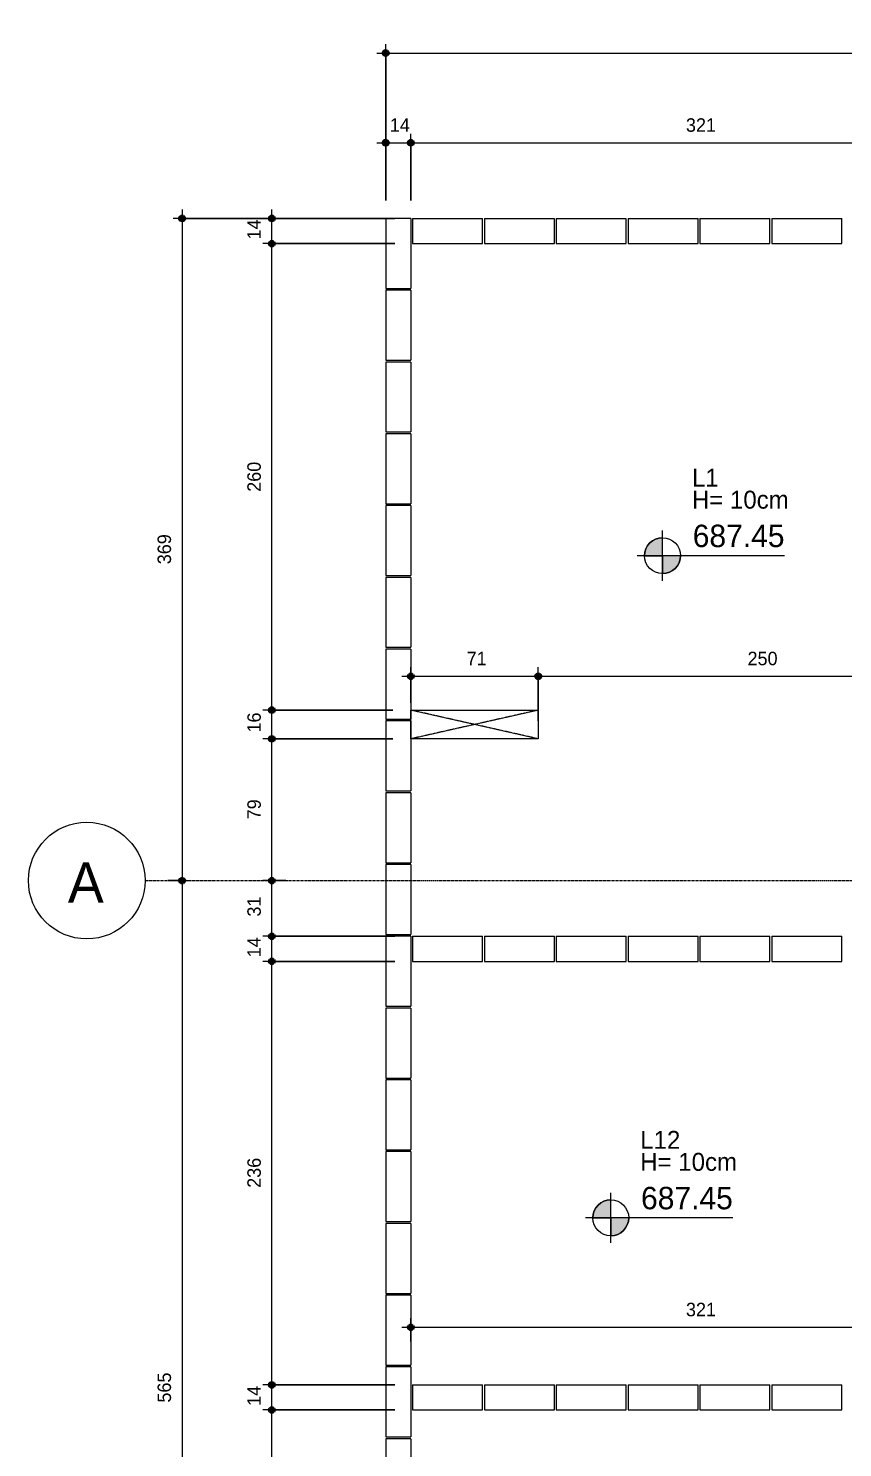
# Model space of a CAD drawing. Header units: centimetres. Extents: x 1490 to 17671, y -2277 to 8860.
# Drawn here: x 6910 to 7364, y 119 to 910 of the extents above; entities that cross this region are included whole.
import ezdxf

# ---------------------------------------------------------------- set-up
doc = ezdxf.new("R2010")
doc.units = ezdxf.units.CM
doc.linetypes.add('Linha de eixo', pattern=[2.2225, 1.27, -0.3175, 0.3175, -0.3175])
doc.linetypes.add('Projeção', pattern=[0.396875, 0.238125, -0.15875])
doc.layers.add('A-ANNO-DIMS-1', color=1, linetype='Continuous', lineweight=9, true_color=0xff0000)
doc.layers.add('A-DETL-GENF-4', color=251, linetype='Continuous', lineweight=9, true_color=0x515151)
for name, color, linetype, lineweight in [('A-ANNO-DIMS-50', 7, 'Continuous', 9), ('A-DETL-THIN', 7, 'Continuous', 9), ('A-FLOR-OVHD', 7, 'Projeção', 9), ('G-ANNO-TEXT', 7, 'Continuous', 9), ('S-BEAM', 7, 'Continuous', 9), ('S-BEAM-1', 7, 'Continuous', 13), ('S-GRID-1', 7, 'Linha de eixo', 9), ('S-GRID-IDEN', 7, 'Continuous', 9)]:
    doc.layers.add(name, color=color, linetype=linetype, lineweight=lineweight)
doc.styles.add('Bahnschrift_2', font='', dxfattribs={"height": 12.5})
doc.styles.add('Bahnschrift_6', font='', dxfattribs={"height": 22.5})
doc.styles.add('Bahnschrift_7', font='', dxfattribs={"height": 10})
doc.styles.add('Bahnschrift_8', font='', dxfattribs={"height": 7.5})
doc.styles.get('Bahnschrift_2').set_extended_font_data('Bahnschrift')
doc.styles.get('Bahnschrift_6').set_extended_font_data('Bahnschrift')
doc.styles.get('Bahnschrift_7').set_extended_font_data('Bahnschrift')
doc.styles.get('Bahnschrift_8').set_extended_font_data('Bahnschrift')
doc.dimstyles.new('Linear_-_2_mm_Arial', dxfattribs={"dimscale": 30.48, "dimtxt": 8.33133, "dimasz": 0.393701, "dimexe": 0.164042, "dimexo": 0.328084, "dimgap": 0.131234, "dimtad": 1, "dimdec": 0, "dimzin": 0, "dimdsep": 46, "dimtxsty": 'Bahnschrift_8', "dimblk1": 'DOTSMALL', "dimblk2": 'DOTSMALL', "dimsah": 1, "dimcen": 0.09, "dimdle": 0.164042, "dimazin": 0, "dimtfac": 1, "dimtdec": 4, "dimtix": 1, "dimtmove": 0, "dimatfit": 3, "dimfxl": 1, "dimtvp": 1, "dimtolj": 1, "dimtzin": 0, "dimarcsym": 2})

# ---------------------------------------------------------------- blocks, each defined once
blk = doc.blocks.new('LEONE - BLOCO CANALETA 14X39X2 - LEONE - BLOCO CANALETA 14X39X19 2-2460880-FORMA DA COBERTURA')
at = {"layer": 'S-BEAM-1'}
for p, q in [((-19.5, 7), (19.5, 7)), ((-19.5, 7), (-19.5, -7)), ((19.5, -7), (19.5, 7)), ((-19.5, -7), (19.5, -7))]:
    blk.add_line(p, q, dxfattribs=at)
blk = doc.blocks.new('LEONE - BLOCO CANALETA 14X39X1 - LEONE - BLOCO CANALETA 14X39X19 2-2276005-FORMA DA COBERTURA')
at = {"layer": 'S-BEAM-1'}
for p, q in [((-19.5, 7), (19.5, 7)), ((-19.5, 7), (-19.5, -7)), ((19.5, -7), (19.5, 7)), ((-19.5, -7), (19.5, -7))]:
    blk.add_line(p, q, dxfattribs=at)
blk = doc.blocks.new('Eixo - M_Cabeça da grade - Círculo-45800-FORMA DA COBERTURA')
at = {"layer": 'S-GRID-IDEN'}
blk.add_circle((0, 0), 0.65, dxfattribs=at)
blk = doc.blocks.new('DIMBLOCK1-FORMA DA COBERTURA')
at = {"layer": 'A-ANNO-DIMS-50', "lineweight": 35, "true_color": 0xff0000}
h = blk.add_hatch(color=1, dxfattribs=at)
edge = h.paths.add_edge_path()
edge.add_arc((7109.29, 896.4), 1.5, 0, 360)
h = blk.add_hatch(color=1, dxfattribs=at)
edge = h.paths.add_edge_path()
edge.add_arc((8039.29, 896.4), 1.5, 0, 360)
at = {"layer": 'A-ANNO-DIMS-50', "color": 1, "true_color": 0xff0000}
for p, q in [((7104.29, 896.4), (8039.29, 896.4)), ((7109.29, 814.24), (7109.29, 901.4)), ((7109.29, 896.4), (7109.29, 814.24)), ((8039.29, 888.52), (8039.29, 901.4)), ((8039.29, 896.4), (8039.29, 888.52))]:
    blk.add_line(p, q, dxfattribs=at)
at = {"layer": 'A-ANNO-DIMS-50', "color": 1, "lineweight": 35, "true_color": 0xff0000}
for centre in [(7109.29, 896.4), (8039.29, 896.4)]:
    blk.add_circle(centre, 1.5, dxfattribs=at)
at = {"layer": 'A-ANNO-DIMS-50', "color": 0, "insert": (7565.9, 910.04), "char_height": 7.5, "width": 20.1467, "attachment_point": 1, "line_spacing_factor": 1.009858, "style": 'Bahnschrift_8'}
blk.add_mtext('930', dxfattribs=at)
blk = doc.blocks.new('_DotSmall')
at = {"color": 0, "linetype": 'ByBlock', "const_width": 0.5}
blk.add_lwpolyline([(-0.0625, 0, 1), (0.0625, 0, 1)], format="xyb", close=True, dxfattribs=at)
blk = doc.blocks.new('DIMBLOCK4-FORMA DA COBERTURA')
at = {"layer": 'A-ANNO-DIMS-50', "lineweight": 35, "true_color": 0xff0000}
h = blk.add_hatch(color=1, dxfattribs=at)
edge = h.paths.add_edge_path()
edge.add_arc((7109.29, 846.4), 1.5, 0, 360)
h = blk.add_hatch(color=1, dxfattribs=at)
edge = h.paths.add_edge_path()
edge.add_arc((7123.29, 846.4), 1.5, 0, 360)
at = {"layer": 'A-ANNO-DIMS-50', "color": 1, "true_color": 0xff0000}
for p, q in [((7104.29, 846.4), (7123.29, 846.4)), ((7109.29, 814.24), (7109.29, 851.4)), ((7109.29, 846.4), (7109.29, 814.24)), ((7123.29, 814.24), (7123.29, 851.4)), ((7123.29, 846.4), (7123.29, 814.24))]:
    blk.add_line(p, q, dxfattribs=at)
at = {"layer": 'A-ANNO-DIMS-50', "color": 1, "lineweight": 35, "true_color": 0xff0000}
for centre in [(7109.29, 846.4), (7123.29, 846.4)]:
    blk.add_circle(centre, 1.5, dxfattribs=at)
at = {"layer": 'A-ANNO-DIMS-50', "color": 0, "insert": (7111.56, 860.04), "char_height": 7.5, "width": 11.3609, "attachment_point": 1, "line_spacing_factor": 1.009858, "style": 'Bahnschrift_8'}
blk.add_mtext('14', dxfattribs=at)
blk = doc.blocks.new('DIMBLOCK5-FORMA DA COBERTURA')
at = {"layer": 'A-ANNO-DIMS-50', "lineweight": 35, "true_color": 0xff0000}
h = blk.add_hatch(color=1, dxfattribs=at)
edge = h.paths.add_edge_path()
edge.add_arc((7123.29, 846.4), 1.5, 0, 360)
h = blk.add_hatch(color=1, dxfattribs=at)
edge = h.paths.add_edge_path()
edge.add_arc((7444.29, 846.4), 1.5, 0, 360)
at = {"layer": 'A-ANNO-DIMS-50', "color": 1, "true_color": 0xff0000}
for p, q in [((7123.29, 814.24), (7123.29, 851.4)), ((7123.29, 846.4), (7444.29, 846.4)), ((7123.29, 846.4), (7123.29, 814.24)), ((7444.29, 799.24), (7444.29, 851.4)), ((7444.29, 846.4), (7444.29, 799.24))]:
    blk.add_line(p, q, dxfattribs=at)
at = {"layer": 'A-ANNO-DIMS-50', "color": 1, "lineweight": 35, "true_color": 0xff0000}
for centre in [(7123.29, 846.4), (7444.29, 846.4)]:
    blk.add_circle(centre, 1.5, dxfattribs=at)
at = {"layer": 'A-ANNO-DIMS-50', "color": 0, "insert": (7276.53, 860.04), "char_height": 7.5, "width": 17.4201, "attachment_point": 1, "line_spacing_factor": 1.009858, "style": 'Bahnschrift_8'}
blk.add_mtext('321', dxfattribs=at)
blk = doc.blocks.new('DIMBLOCK43-FORMA DA COBERTURA')
at = {"layer": 'A-ANNO-DIMS-50', "lineweight": 35, "true_color": 0xff0000}
h = blk.add_hatch(color=1, dxfattribs=at)
edge = h.paths.add_edge_path()
edge.add_arc((7045.86, 140.24), 1.5, 0, 360)
h = blk.add_hatch(color=1, dxfattribs=at)
edge = h.paths.add_edge_path()
edge.add_arc((7045.86, -95.76), 1.5, 0, 360)
at = {"layer": 'A-ANNO-DIMS-50', "color": 1, "true_color": 0xff0000}
for p, q in [((7114.29, 140.24), (7040.86, 140.24)), ((7045.86, -95.76), (7045.86, 140.24)), ((7045.86, 140.24), (7114.29, 140.24)), ((7114.29, -95.76), (7040.86, -95.76)), ((7045.86, -95.76), (7114.29, -95.76))]:
    blk.add_line(p, q, dxfattribs=at)
at = {"layer": 'A-ANNO-DIMS-50', "color": 1, "lineweight": 35, "true_color": 0xff0000}
for centre in [(7045.86, 140.24), (7045.86, -95.76)]:
    blk.add_circle(centre, 1.5, dxfattribs=at)
at = {"layer": 'A-ANNO-DIMS-50', "color": 0, "insert": (7032.21, 14.04), "char_height": 7.5, "width": 19.6922, "attachment_point": 1, "rotation": 90, "line_spacing_factor": 1.009858, "style": 'Bahnschrift_8'}
blk.add_mtext('236', dxfattribs=at)
blk = doc.blocks.new('DIMBLOCK44-FORMA DA COBERTURA')
at = {"layer": 'A-ANNO-DIMS-50', "lineweight": 35, "true_color": 0xff0000}
h = blk.add_hatch(color=1, dxfattribs=at)
edge = h.paths.add_edge_path()
edge.add_arc((7045.86, 154.24), 1.5, 0, 360)
h = blk.add_hatch(color=1, dxfattribs=at)
edge = h.paths.add_edge_path()
edge.add_arc((7045.86, 140.24), 1.5, 0, 360)
at = {"layer": 'A-ANNO-DIMS-50', "color": 1, "true_color": 0xff0000}
for p, q in [((7114.29, 154.24), (7040.86, 154.24)), ((7045.86, 140.24), (7045.86, 154.24)), ((7045.86, 154.24), (7114.29, 154.24)), ((7114.29, 140.24), (7040.86, 140.24)), ((7045.86, 140.24), (7114.29, 140.24))]:
    blk.add_line(p, q, dxfattribs=at)
at = {"layer": 'A-ANNO-DIMS-50', "color": 1, "lineweight": 35, "true_color": 0xff0000}
for centre in [(7045.86, 154.24), (7045.86, 140.24)]:
    blk.add_circle(centre, 1.5, dxfattribs=at)
at = {"layer": 'A-ANNO-DIMS-50', "color": 0, "insert": (7032.21, 142.51), "char_height": 7.5, "width": 11.3609, "attachment_point": 1, "rotation": 90, "line_spacing_factor": 1.009858, "style": 'Bahnschrift_8'}
blk.add_mtext('14', dxfattribs=at)
blk = doc.blocks.new('DIMBLOCK45-FORMA DA COBERTURA')
at = {"layer": 'A-ANNO-DIMS-50', "lineweight": 35, "true_color": 0xff0000}
h = blk.add_hatch(color=1, dxfattribs=at)
edge = h.paths.add_edge_path()
edge.add_arc((7045.86, 390.24), 1.5, 0, 360)
h = blk.add_hatch(color=1, dxfattribs=at)
edge = h.paths.add_edge_path()
edge.add_arc((7045.86, 154.24), 1.5, 0, 360)
at = {"layer": 'A-ANNO-DIMS-50', "color": 1, "true_color": 0xff0000}
for p, q in [((7114.29, 390.24), (7040.86, 390.24)), ((7045.86, 154.24), (7045.86, 390.24)), ((7045.86, 390.24), (7114.29, 390.24)), ((7114.29, 154.24), (7040.86, 154.24)), ((7045.86, 154.24), (7114.29, 154.24))]:
    blk.add_line(p, q, dxfattribs=at)
at = {"layer": 'A-ANNO-DIMS-50', "color": 1, "lineweight": 35, "true_color": 0xff0000}
for centre in [(7045.86, 390.24), (7045.86, 154.24)]:
    blk.add_circle(centre, 1.5, dxfattribs=at)
at = {"layer": 'A-ANNO-DIMS-50', "color": 0, "insert": (7032.21, 264.04), "char_height": 7.5, "width": 19.6922, "attachment_point": 1, "rotation": 90, "line_spacing_factor": 1.009858, "style": 'Bahnschrift_8'}
blk.add_mtext('236', dxfattribs=at)
blk = doc.blocks.new('DIMBLOCK46-FORMA DA COBERTURA')
at = {"layer": 'A-ANNO-DIMS-50', "lineweight": 35, "true_color": 0xff0000}
h = blk.add_hatch(color=1, dxfattribs=at)
edge = h.paths.add_edge_path()
edge.add_arc((7045.86, 404.24), 1.5, 0, 360)
h = blk.add_hatch(color=1, dxfattribs=at)
edge = h.paths.add_edge_path()
edge.add_arc((7045.86, 390.24), 1.5, 0, 360)
at = {"layer": 'A-ANNO-DIMS-50', "color": 1, "true_color": 0xff0000}
for p, q in [((7114.29, 404.24), (7040.86, 404.24)), ((7045.86, 390.24), (7045.86, 404.24)), ((7045.86, 404.24), (7114.29, 404.24)), ((7114.29, 390.24), (7040.86, 390.24)), ((7045.86, 390.24), (7114.29, 390.24))]:
    blk.add_line(p, q, dxfattribs=at)
at = {"layer": 'A-ANNO-DIMS-50', "color": 1, "lineweight": 35, "true_color": 0xff0000}
for centre in [(7045.86, 404.24), (7045.86, 390.24)]:
    blk.add_circle(centre, 1.5, dxfattribs=at)
at = {"layer": 'A-ANNO-DIMS-50', "color": 0, "insert": (7032.21, 392.51), "char_height": 7.5, "width": 11.3609, "attachment_point": 1, "rotation": 90, "line_spacing_factor": 1.009858, "style": 'Bahnschrift_8'}
blk.add_mtext('14', dxfattribs=at)
blk = doc.blocks.new('DIMBLOCK47-FORMA DA COBERTURA')
at = {"layer": 'A-ANNO-DIMS-50', "lineweight": 35, "true_color": 0xff0000}
h = blk.add_hatch(color=1, dxfattribs=at)
edge = h.paths.add_edge_path()
edge.add_arc((7045.86, 435.24), 1.5, 0, 360)
h = blk.add_hatch(color=1, dxfattribs=at)
edge = h.paths.add_edge_path()
edge.add_arc((7045.86, 404.24), 1.5, 0, 360)
at = {"layer": 'A-ANNO-DIMS-50', "color": 1, "true_color": 0xff0000}
for p, q in [((7053.74, 435.24), (7040.86, 435.24)), ((7045.86, 404.24), (7045.86, 435.24)), ((7045.86, 435.24), (7053.74, 435.24)), ((7114.29, 404.24), (7040.86, 404.24)), ((7045.86, 404.24), (7114.29, 404.24))]:
    blk.add_line(p, q, dxfattribs=at)
at = {"layer": 'A-ANNO-DIMS-50', "color": 1, "lineweight": 35, "true_color": 0xff0000}
for centre in [(7045.86, 435.24), (7045.86, 404.24)]:
    blk.add_circle(centre, 1.5, dxfattribs=at)
at = {"layer": 'A-ANNO-DIMS-50', "color": 0, "insert": (7032.21, 415.2), "char_height": 7.5, "width": 10.9065, "attachment_point": 1, "rotation": 90, "line_spacing_factor": 1.009858, "style": 'Bahnschrift_8'}
blk.add_mtext('31', dxfattribs=at)
blk = doc.blocks.new('DIMBLOCK48-FORMA DA COBERTURA')
at = {"layer": 'A-ANNO-DIMS-50', "lineweight": 35, "true_color": 0xff0000}
h = blk.add_hatch(color=1, dxfattribs=at)
edge = h.paths.add_edge_path()
edge.add_arc((7045.86, 514.24), 1.5, 0, 360)
h = blk.add_hatch(color=1, dxfattribs=at)
edge = h.paths.add_edge_path()
edge.add_arc((7045.86, 435.24), 1.5, 0, 360)
at = {"layer": 'A-ANNO-DIMS-50', "color": 1, "true_color": 0xff0000}
for p, q in [((7113.29, 514.24), (7040.86, 514.24)), ((7045.86, 435.24), (7045.86, 514.24)), ((7045.86, 514.24), (7113.29, 514.24)), ((7053.74, 435.24), (7040.86, 435.24)), ((7045.86, 435.24), (7053.74, 435.24))]:
    blk.add_line(p, q, dxfattribs=at)
at = {"layer": 'A-ANNO-DIMS-50', "color": 1, "lineweight": 35, "true_color": 0xff0000}
for centre in [(7045.86, 514.24), (7045.86, 435.24)]:
    blk.add_circle(centre, 1.5, dxfattribs=at)
at = {"layer": 'A-ANNO-DIMS-50', "color": 0, "insert": (7032.21, 469.38), "char_height": 7.5, "width": 12.8757, "attachment_point": 1, "rotation": 90, "line_spacing_factor": 1.009858, "style": 'Bahnschrift_8'}
blk.add_mtext('79', dxfattribs=at)
blk = doc.blocks.new('DIMBLOCK49-FORMA DA COBERTURA')
at = {"layer": 'A-ANNO-DIMS-50', "lineweight": 35, "true_color": 0xff0000}
h = blk.add_hatch(color=1, dxfattribs=at)
edge = h.paths.add_edge_path()
edge.add_arc((7045.86, 530.24), 1.5, 0, 360)
h = blk.add_hatch(color=1, dxfattribs=at)
edge = h.paths.add_edge_path()
edge.add_arc((7045.86, 514.24), 1.5, 0, 360)
at = {"layer": 'A-ANNO-DIMS-50', "color": 1, "true_color": 0xff0000}
for p, q in [((7113.29, 530.24), (7040.86, 530.24)), ((7045.86, 514.24), (7045.86, 530.24)), ((7045.86, 530.24), (7113.29, 530.24)), ((7113.29, 514.24), (7040.86, 514.24)), ((7045.86, 514.24), (7113.29, 514.24))]:
    blk.add_line(p, q, dxfattribs=at)
at = {"layer": 'A-ANNO-DIMS-50', "color": 1, "lineweight": 35, "true_color": 0xff0000}
for centre in [(7045.86, 530.24), (7045.86, 514.24)]:
    blk.add_circle(centre, 1.5, dxfattribs=at)
at = {"layer": 'A-ANNO-DIMS-50', "color": 0, "insert": (7032.21, 517.76), "char_height": 7.5, "width": 10.755, "attachment_point": 1, "rotation": 90, "line_spacing_factor": 1.009858, "style": 'Bahnschrift_8'}
blk.add_mtext('16', dxfattribs=at)
blk = doc.blocks.new('DIMBLOCK50-FORMA DA COBERTURA')
at = {"layer": 'A-ANNO-DIMS-50', "lineweight": 35, "true_color": 0xff0000}
h = blk.add_hatch(color=1, dxfattribs=at)
edge = h.paths.add_edge_path()
edge.add_arc((7045.86, 790.24), 1.5, 0, 360)
h = blk.add_hatch(color=1, dxfattribs=at)
edge = h.paths.add_edge_path()
edge.add_arc((7045.86, 530.24), 1.5, 0, 360)
at = {"layer": 'A-ANNO-DIMS-50', "color": 1, "true_color": 0xff0000}
for p, q in [((7114.29, 790.24), (7040.86, 790.24)), ((7045.86, 530.24), (7045.86, 790.24)), ((7045.86, 790.24), (7114.29, 790.24)), ((7113.29, 530.24), (7040.86, 530.24)), ((7045.86, 530.24), (7113.29, 530.24))]:
    blk.add_line(p, q, dxfattribs=at)
at = {"layer": 'A-ANNO-DIMS-50', "color": 1, "lineweight": 35, "true_color": 0xff0000}
for centre in [(7045.86, 790.24), (7045.86, 530.24)]:
    blk.add_circle(centre, 1.5, dxfattribs=at)
at = {"layer": 'A-ANNO-DIMS-50', "color": 0, "insert": (7032.21, 651.91), "char_height": 7.5, "width": 19.9952, "attachment_point": 1, "rotation": 90, "line_spacing_factor": 1.009858, "style": 'Bahnschrift_8'}
blk.add_mtext('260', dxfattribs=at)
blk = doc.blocks.new('DIMBLOCK51-FORMA DA COBERTURA')
at = {"layer": 'A-ANNO-DIMS-50', "lineweight": 35, "true_color": 0xff0000}
h = blk.add_hatch(color=1, dxfattribs=at)
edge = h.paths.add_edge_path()
edge.add_arc((7045.86, 804.24), 1.5, 0, 360)
h = blk.add_hatch(color=1, dxfattribs=at)
edge = h.paths.add_edge_path()
edge.add_arc((7045.86, 790.24), 1.5, 0, 360)
at = {"layer": 'A-ANNO-DIMS-50', "color": 1, "true_color": 0xff0000}
for p, q in [((7045.86, 790.24), (7045.86, 809.24)), ((7114.29, 804.24), (7040.86, 804.24)), ((7045.86, 804.24), (7114.29, 804.24)), ((7114.29, 790.24), (7040.86, 790.24)), ((7045.86, 790.24), (7114.29, 790.24))]:
    blk.add_line(p, q, dxfattribs=at)
at = {"layer": 'A-ANNO-DIMS-50', "color": 1, "lineweight": 35, "true_color": 0xff0000}
for centre in [(7045.86, 804.24), (7045.86, 790.24)]:
    blk.add_circle(centre, 1.5, dxfattribs=at)
at = {"layer": 'A-ANNO-DIMS-50', "color": 0, "insert": (7032.21, 792.51), "char_height": 7.5, "width": 11.3609, "attachment_point": 1, "rotation": 90, "line_spacing_factor": 1.009858, "style": 'Bahnschrift_8'}
blk.add_mtext('14', dxfattribs=at)
blk = doc.blocks.new('DIMBLOCK52-FORMA DA COBERTURA')
at = {"layer": 'A-ANNO-DIMS-50', "lineweight": 35, "true_color": 0xff0000}
h = blk.add_hatch(color=1, dxfattribs=at)
edge = h.paths.add_edge_path()
edge.add_arc((6995.86, 804.24), 1.5, 0, 360)
h = blk.add_hatch(color=1, dxfattribs=at)
edge = h.paths.add_edge_path()
edge.add_arc((6995.86, 435.24), 1.5, 0, 360)
at = {"layer": 'A-ANNO-DIMS-50', "color": 1, "true_color": 0xff0000}
for p, q in [((6995.86, 809.24), (6995.86, 435.24)), ((7099.29, 804.24), (6990.86, 804.24)), ((6995.86, 804.24), (7099.29, 804.24)), ((6987.98, 435.24), (7000.86, 435.24)), ((6995.86, 435.24), (6987.98, 435.24))]:
    blk.add_line(p, q, dxfattribs=at)
at = {"layer": 'A-ANNO-DIMS-50', "color": 1, "lineweight": 35, "true_color": 0xff0000}
for centre in [(6995.86, 804.24), (6995.86, 435.24)]:
    blk.add_circle(centre, 1.5, dxfattribs=at)
at = {"layer": 'A-ANNO-DIMS-50', "color": 0, "insert": (6982.21, 611.54), "char_height": 7.5, "width": 19.6922, "attachment_point": 1, "rotation": 90, "line_spacing_factor": 1.009858, "style": 'Bahnschrift_8'}
blk.add_mtext('369', dxfattribs=at)
blk = doc.blocks.new('DIMBLOCK53-FORMA DA COBERTURA')
at = {"layer": 'A-ANNO-DIMS-50', "lineweight": 35, "true_color": 0xff0000}
h = blk.add_hatch(color=1, dxfattribs=at)
edge = h.paths.add_edge_path()
edge.add_arc((6995.86, 435.24), 1.5, 0, 360)
h = blk.add_hatch(color=1, dxfattribs=at)
edge = h.paths.add_edge_path()
edge.add_arc((6995.86, -129.76), 1.5, 0, 360)
at = {"layer": 'A-ANNO-DIMS-50', "color": 1, "true_color": 0xff0000}
for p, q in [((6987.98, 435.24), (7000.86, 435.24)), ((6995.86, 435.24), (6987.98, 435.24)), ((6995.86, 435.24), (6995.86, -129.76)), ((6987.98, -129.76), (7000.86, -129.76)), ((6995.86, -129.76), (6987.98, -129.76))]:
    blk.add_line(p, q, dxfattribs=at)
at = {"layer": 'A-ANNO-DIMS-50', "color": 1, "lineweight": 35, "true_color": 0xff0000}
for centre in [(6995.86, 435.24), (6995.86, -129.76)]:
    blk.add_circle(centre, 1.5, dxfattribs=at)
at = {"layer": 'A-ANNO-DIMS-50', "color": 0, "insert": (6982.21, 144.35), "char_height": 7.5, "width": 20.1467, "attachment_point": 1, "rotation": 90, "line_spacing_factor": 1.009858, "style": 'Bahnschrift_8'}
blk.add_mtext('565', dxfattribs=at)
blk = doc.blocks.new('DIMBLOCK73-FORMA DA COBERTURA')
at = {"layer": 'A-ANNO-DIMS-50', "lineweight": 35, "true_color": 0xff0000}
h = blk.add_hatch(color=1, dxfattribs=at)
edge = h.paths.add_edge_path()
edge.add_arc((7123.29, 549.13), 1.5, 0, 360)
h = blk.add_hatch(color=1, dxfattribs=at)
edge = h.paths.add_edge_path()
edge.add_arc((7194.29, 549.13), 1.5, 0, 360)
at = {"layer": 'A-ANNO-DIMS-50', "color": 1, "true_color": 0xff0000}
for p, q in [((7123.29, 534.24), (7123.29, 554.13)), ((7194.29, 524.24), (7194.29, 554.13)), ((7118.29, 549.13), (7194.29, 549.13)), ((7123.29, 549.13), (7123.29, 534.24)), ((7194.29, 549.13), (7194.29, 524.24))]:
    blk.add_line(p, q, dxfattribs=at)
at = {"layer": 'A-ANNO-DIMS-50', "color": 1, "lineweight": 35, "true_color": 0xff0000}
for centre in [(7123.29, 549.13), (7194.29, 549.13)]:
    blk.add_circle(centre, 1.5, dxfattribs=at)
at = {"layer": 'A-ANNO-DIMS-50', "color": 0, "insert": (7154.37, 562.78), "char_height": 7.5, "width": 10.6035, "attachment_point": 1, "line_spacing_factor": 1.009858, "style": 'Bahnschrift_8'}
blk.add_mtext('71', dxfattribs=at)
blk = doc.blocks.new('DIMBLOCK74-FORMA DA COBERTURA')
at = {"layer": 'A-ANNO-DIMS-50', "lineweight": 35, "true_color": 0xff0000}
h = blk.add_hatch(color=1, dxfattribs=at)
edge = h.paths.add_edge_path()
edge.add_arc((7194.29, 549.13), 1.5, 0, 360)
h = blk.add_hatch(color=1, dxfattribs=at)
edge = h.paths.add_edge_path()
edge.add_arc((7444.29, 549.13), 1.5, 0, 360)
at = {"layer": 'A-ANNO-DIMS-50', "color": 1, "true_color": 0xff0000}
for p, q in [((7194.29, 524.24), (7194.29, 554.13)), ((7444.29, 541.25), (7444.29, 554.13)), ((7194.29, 549.13), (7444.29, 549.13)), ((7194.29, 549.13), (7194.29, 524.24)), ((7444.29, 549.13), (7444.29, 541.25))]:
    blk.add_line(p, q, dxfattribs=at)
at = {"layer": 'A-ANNO-DIMS-50', "color": 1, "lineweight": 35, "true_color": 0xff0000}
for centre in [(7194.29, 549.13), (7444.29, 549.13)]:
    blk.add_circle(centre, 1.5, dxfattribs=at)
at = {"layer": 'A-ANNO-DIMS-50', "color": 0, "insert": (7310.84, 562.78), "char_height": 7.5, "width": 20.2982, "attachment_point": 1, "line_spacing_factor": 1.009858, "style": 'Bahnschrift_8'}
blk.add_mtext('250', dxfattribs=at)
blk = doc.blocks.new('DIMBLOCK94-FORMA DA COBERTURA')
at = {"layer": 'A-ANNO-DIMS-50', "lineweight": 35, "true_color": 0xff0000}
h = blk.add_hatch(color=1, dxfattribs=at)
edge = h.paths.add_edge_path()
edge.add_arc((7123.29, 186.33), 1.5, 0, 360)
h = blk.add_hatch(color=1, dxfattribs=at)
edge = h.paths.add_edge_path()
edge.add_arc((7444.29, 186.33), 1.5, 0, 360)
at = {"layer": 'A-ANNO-DIMS-50', "color": 1, "true_color": 0xff0000}
for p, q in [((7123.29, 178.45), (7123.29, 191.33)), ((7118.29, 186.33), (7444.29, 186.33)), ((7123.29, 186.33), (7123.29, 178.45)), ((7444.29, 189.24), (7444.29, 181.33)), ((7444.29, 186.33), (7444.29, 189.24))]:
    blk.add_line(p, q, dxfattribs=at)
at = {"layer": 'A-ANNO-DIMS-50', "color": 1, "lineweight": 35, "true_color": 0xff0000}
for centre in [(7123.29, 186.33), (7444.29, 186.33)]:
    blk.add_circle(centre, 1.5, dxfattribs=at)
at = {"layer": 'A-ANNO-DIMS-50', "color": 0, "insert": (7276.53, 199.97), "char_height": 7.5, "width": 17.4201, "attachment_point": 1, "line_spacing_factor": 1.009858, "style": 'Bahnschrift_8'}
blk.add_mtext('321', dxfattribs=at)

msp = doc.modelspace()

# ---------------------------------------------------------------- hatches: boundary and pattern name
at = {"layer": 'A-DETL-GENF-4'}
for points in [[(7253.79, 616.31), (7263.45, 616.31), (7263.45, 626.31), (7260.86, 625.97), (7258.45, 624.97), (7256.38, 623.38), (7254.79, 621.31), (7253.79, 618.9), (7253.45, 616.31)], [(7263.45, 606.31), (7266.04, 606.65), (7268.45, 607.65), (7270.52, 609.24), (7272.11, 611.31), (7273.11, 613.72), (7273.45, 616.31), (7263.45, 616.31), (7263.45, 606.65)], [(7234.65, 247.31), (7234.65, 257.31), (7232.07, 256.97), (7229.65, 255.97), (7227.58, 254.38), (7225.99, 252.31), (7224.99, 249.9), (7224.65, 247.31), (7225.99, 247.31)], [(7234.65, 237.31), (7237.24, 237.65), (7239.65, 238.65), (7241.72, 240.24), (7243.31, 242.31), (7244.31, 244.72), (7244.65, 247.31), (7234.65, 247.31), (7234.65, 237.65)]]:
    msp.add_hatch(color=256, dxfattribs=at).paths.add_polyline_path(points)

# ---------------------------------------------------------------- linework, layer by layer
at = {"layer": 'A-DETL-THIN'}
for p, q in [((7263.45, 602.31), (7263.45, 630.31)), ((7263.45, 616.31), (7263.45, 626.31)), ((7331.45, 616.31), (7249.45, 616.31)), ((7253.45, 616.31), (7263.45, 616.31)), ((7273.45, 616.31), (7263.45, 616.31)), ((7263.45, 616.31), (7263.45, 606.31)), ((7234.65, 233.31), (7234.65, 261.31)), ((7234.65, 247.31), (7234.65, 257.31)), ((7302.65, 247.31), (7220.65, 247.31)), ((7224.65, 247.31), (7234.65, 247.31)), ((7244.65, 247.31), (7234.65, 247.31)), ((7234.65, 247.31), (7234.65, 237.31))]:
    msp.add_line(p, q, dxfattribs=at)
for centre in [(7263.45, 616.31), (7234.65, 247.31)]:
    msp.add_circle(centre, 10, dxfattribs=at)
for centre, start, end in [((7263.45, 616.31), 90, 180), ((7263.45, 616.31), 270, 360), ((7234.65, 247.31), 90, 180), ((7234.65, 247.31), 270, 360)]:
    msp.add_arc(centre, 10, start, end, dxfattribs=at)
at = {"layer": 'A-FLOR-OVHD'}
for p, q in [((7123.29, 514.24), (7123.29, 530.24)), ((7123.29, 530.24), (7194.29, 530.24)), ((7194.29, 530.24), (7123.29, 514.24)), ((7194.29, 514.24), (7123.29, 530.24)), ((7194.29, 530.24), (7194.29, 514.24)), ((7194.29, 514.24), (7123.29, 514.24))]:
    msp.add_line(p, q, dxfattribs=at)
at = {"layer": 'S-GRID-1'}
msp.add_line((6975.25, 435.24), (9984.56, 435.24), dxfattribs=at)

# ---------------------------------------------------------------- block references
at = {"layer": 'S-BEAM', "rotation": 269.9999999999995}
for p in [(7116.29, 784.74), (7116.29, 744.74), (7116.29, 704.74), (7116.29, 664.74), (7116.29, 624.74), (7116.29, 584.74), (7116.29, 544.74), (7116.29, 504.74), (7116.29, 464.74), (7116.29, 424.74), (7116.29, 384.74), (7116.29, 344.74), (7116.29, 304.74), (7116.29, 264.74), (7116.29, 224.74), (7116.29, 184.74), (7116.29, 144.74), (7116.29, 104.74)]:
    msp.add_blockref('LEONE - BLOCO CANALETA 14X39X2 - LEONE - BLOCO CANALETA 14X39X19 2-2460880-FORMA DA COBERTURA', p, dxfattribs=at)
at = {"layer": 'S-BEAM'}
for name, p in [('LEONE - BLOCO CANALETA 14X39X1 - LEONE - BLOCO CANALETA 14X39X19 2-2276005-FORMA DA COBERTURA', (7143.79, 797.24)), ('LEONE - BLOCO CANALETA 14X39X1 - LEONE - BLOCO CANALETA 14X39X19 2-2276005-FORMA DA COBERTURA', (7183.79, 797.24)), ('LEONE - BLOCO CANALETA 14X39X1 - LEONE - BLOCO CANALETA 14X39X19 2-2276005-FORMA DA COBERTURA', (7223.79, 797.24)), ('LEONE - BLOCO CANALETA 14X39X1 - LEONE - BLOCO CANALETA 14X39X19 2-2276005-FORMA DA COBERTURA', (7263.79, 797.24)), ('LEONE - BLOCO CANALETA 14X39X1 - LEONE - BLOCO CANALETA 14X39X19 2-2276005-FORMA DA COBERTURA', (7303.79, 797.24)), ('LEONE - BLOCO CANALETA 14X39X1 - LEONE - BLOCO CANALETA 14X39X19 2-2276005-FORMA DA COBERTURA', (7343.79, 797.24)), ('LEONE - BLOCO CANALETA 14X39X2 - LEONE - BLOCO CANALETA 14X39X19 2-2460880-FORMA DA COBERTURA', (7143.79, 397.24)), ('LEONE - BLOCO CANALETA 14X39X2 - LEONE - BLOCO CANALETA 14X39X19 2-2460880-FORMA DA COBERTURA', (7183.79, 397.24)), ('LEONE - BLOCO CANALETA 14X39X2 - LEONE - BLOCO CANALETA 14X39X19 2-2460880-FORMA DA COBERTURA', (7223.79, 397.24)), ('LEONE - BLOCO CANALETA 14X39X2 - LEONE - BLOCO CANALETA 14X39X19 2-2460880-FORMA DA COBERTURA', (7263.79, 397.24)), ('LEONE - BLOCO CANALETA 14X39X2 - LEONE - BLOCO CANALETA 14X39X19 2-2460880-FORMA DA COBERTURA', (7303.79, 397.24)), ('LEONE - BLOCO CANALETA 14X39X2 - LEONE - BLOCO CANALETA 14X39X19 2-2460880-FORMA DA COBERTURA', (7343.79, 397.24)), ('LEONE - BLOCO CANALETA 14X39X2 - LEONE - BLOCO CANALETA 14X39X19 2-2460880-FORMA DA COBERTURA', (7143.79, 147.24)), ('LEONE - BLOCO CANALETA 14X39X2 - LEONE - BLOCO CANALETA 14X39X19 2-2460880-FORMA DA COBERTURA', (7183.79, 147.24)), ('LEONE - BLOCO CANALETA 14X39X2 - LEONE - BLOCO CANALETA 14X39X19 2-2460880-FORMA DA COBERTURA', (7223.79, 147.24)), ('LEONE - BLOCO CANALETA 14X39X2 - LEONE - BLOCO CANALETA 14X39X19 2-2460880-FORMA DA COBERTURA', (7263.79, 147.24)), ('LEONE - BLOCO CANALETA 14X39X2 - LEONE - BLOCO CANALETA 14X39X19 2-2460880-FORMA DA COBERTURA', (7303.79, 147.24)), ('LEONE - BLOCO CANALETA 14X39X2 - LEONE - BLOCO CANALETA 14X39X19 2-2460880-FORMA DA COBERTURA', (7343.79, 147.24))]:
    msp.add_blockref(name, p, dxfattribs=at)
at = {"layer": 'S-GRID-IDEN', "xscale": 49.99999999999998, "yscale": 49.99999999999998, "zscale": 49.99999999999998, "rotation": 269.9999999999994}
msp.add_blockref('Eixo - M_Cabeça da grade - Círculo-45800-FORMA DA COBERTURA', (6942.75, 435.24), dxfattribs=at)

# ---------------------------------------------------------------- texts
at = {"layer": 'G-ANNO-TEXT', "attachment_point": 1}
for s, insert, char_height, width, style in [('L1', (7279.88, 664.78), 10, 15.6329, 'Bahnschrift_7'), ('H= 10cm', (7279.88, 652.53), 10, 62.9325, 'Bahnschrift_7'), ('687.45', (7280.31, 633.59), 12.5, 62.1308, 'Bahnschrift_2'), ('L12', (7251.09, 295.78), 10, 24.4515, 'Bahnschrift_7'), ('H= 10cm', (7251.09, 283.52), 10, 62.9325, 'Bahnschrift_7'), ('687.45', (7251.51, 264.59), 12.5, 62.1308, 'Bahnschrift_2')]:
    msp.add_mtext(s, dxfattribs=dict(at, insert=insert, char_height=char_height, width=width, style=style))

# ---------------------------------------------------------------- dimensions: what is measured, and where the dimension line sits
at = {"layer": 'A-ANNO-DIMS-1'}
for base, p1, p2, override, picture, middle in [((8039.29, 896.4), (7109.29, 804.24), (8039.29, 898.52), {"dimpost": '<>', "dimfxl": 934.766244}, 'DIMBLOCK1-FORMA DA COBERTURA', (7574.29, 904.23)), ((7123.29, 846.4), (7109.29, 804.24), (7123.29, 804.24), {"dimpost": '<>', "dimfxl": 14}, 'DIMBLOCK4-FORMA DA COBERTURA', (7116.29, 854.15)), ((7444.29, 846.4), (7123.29, 804.24), (7444.29, 789.24), {"dimpost": '<>', "dimfxl": 321.350276}, 'DIMBLOCK5-FORMA DA COBERTURA', (7283.79, 854.23)), ((7194.29, 549.13), (7123.29, 524.24), (7194.29, 514.24), {"dimpost": '<>', "dimfxl": 71.700767}, 'DIMBLOCK73-FORMA DA COBERTURA', (7158.79, 556.88)), ((7444.29, 549.13), (7194.29, 514.24), (7444.29, 551.25), {"dimpost": '<>', "dimfxl": 252.724634}, 'DIMBLOCK74-FORMA DA COBERTURA', (7319.29, 556.97)), ((7444.29, 186.33), (7123.29, 188.45), (7444.29, 179.24), {"dimpost": '<>', "dimfxl": 321.131992}, 'DIMBLOCK94-FORMA DA COBERTURA', (7283.79, 194.16))]:
    dim = msp.add_linear_dim(base=base, p1=p1, p2=p2, dimstyle='Linear_-_2_mm_Arial', override=override, dxfattribs=at)
    dim.commit()
    dim.dimension.update_dxf_attribs({"geometry": picture, "text_midpoint": middle})
for base, p1, p2, override, picture, middle in [((6995.86, 435.24), (7109.29, 804.24), (6997.98, 435.24), {"dimpost": '<>', "dimfxl": 385.423511}, 'DIMBLOCK52-FORMA DA COBERTURA', (6988.03, 619.74)), ((7045.86, 804.24), (7124.29, 790.24), (7124.29, 804.24), {"dimpost": '<>', "dimfxl": 14}, 'DIMBLOCK51-FORMA DA COBERTURA', (7038.11, 797.24)), ((7045.86, 790.24), (7123.29, 530.24), (7124.29, 790.24), {"dimpost": '<>', "dimfxl": 260.001923}, 'DIMBLOCK50-FORMA DA COBERTURA', (7038.02, 660.24)), ((7045.86, 530.24), (7123.29, 514.24), (7123.29, 530.24), {"dimpost": '<>', "dimfxl": 16}, 'DIMBLOCK49-FORMA DA COBERTURA', (7038.07, 522.24)), ((7045.86, 514.24), (7043.74, 435.24), (7123.29, 514.24), {"dimpost": '<>', "dimfxl": 112.115496}, 'DIMBLOCK48-FORMA DA COBERTURA', (7038.07, 474.74)), ((6995.86, -129.76), (6997.98, 435.24), (6997.98, -129.76), {"dimpost": '<>', "dimfxl": 565}, 'DIMBLOCK53-FORMA DA COBERTURA', (6988.07, 152.74)), ((7045.86, 435.24), (7124.29, 404.24), (7043.74, 435.24), {"dimpost": '<>', "dimfxl": 86.313342}, 'DIMBLOCK47-FORMA DA COBERTURA', (7038.03, 419.74)), ((7045.86, 404.24), (7124.29, 390.24), (7124.29, 404.24), {"dimpost": '<>', "dimfxl": 14}, 'DIMBLOCK46-FORMA DA COBERTURA', (7038.11, 397.24)), ((7045.86, 390.24), (7124.29, 154.24), (7124.29, 390.24), {"dimpost": '<>', "dimfxl": 236}, 'DIMBLOCK45-FORMA DA COBERTURA', (7038.03, 272.24)), ((7045.86, 154.24), (7124.29, 140.24), (7124.29, 154.24), {"dimpost": '<>', "dimfxl": 14}, 'DIMBLOCK44-FORMA DA COBERTURA', (7038.11, 147.24)), ((7045.86, 140.24), (7124.29, -95.76), (7124.29, 140.24), {"dimpost": '<>', "dimfxl": 236}, 'DIMBLOCK43-FORMA DA COBERTURA', (7038.03, 22.24))]:
    dim = msp.add_linear_dim(base=base, p1=p1, p2=p2, angle=90, dimstyle='Linear_-_2_mm_Arial', override=override, dxfattribs=at)
    dim.commit()
    dim.dimension.update_dxf_attribs({"geometry": picture, "text_midpoint": middle})

# ---------------------------------------------------------------- next in the draw order: texts
at = {"layer": 'S-GRID-IDEN', "insert": (6932.2, 445.36), "char_height": 22.5, "width": 24.8523, "attachment_point": 1, "style": 'Bahnschrift_6', "bg_fill": 3, "box_fill_scale": 1.25, "bg_fill_color": 9, "bg_fill_true_color": 13158600, "bg_fill_transparency": 0}
msp.add_mtext('A', dxfattribs=at)

doc.saveas('drawing.dxf')
